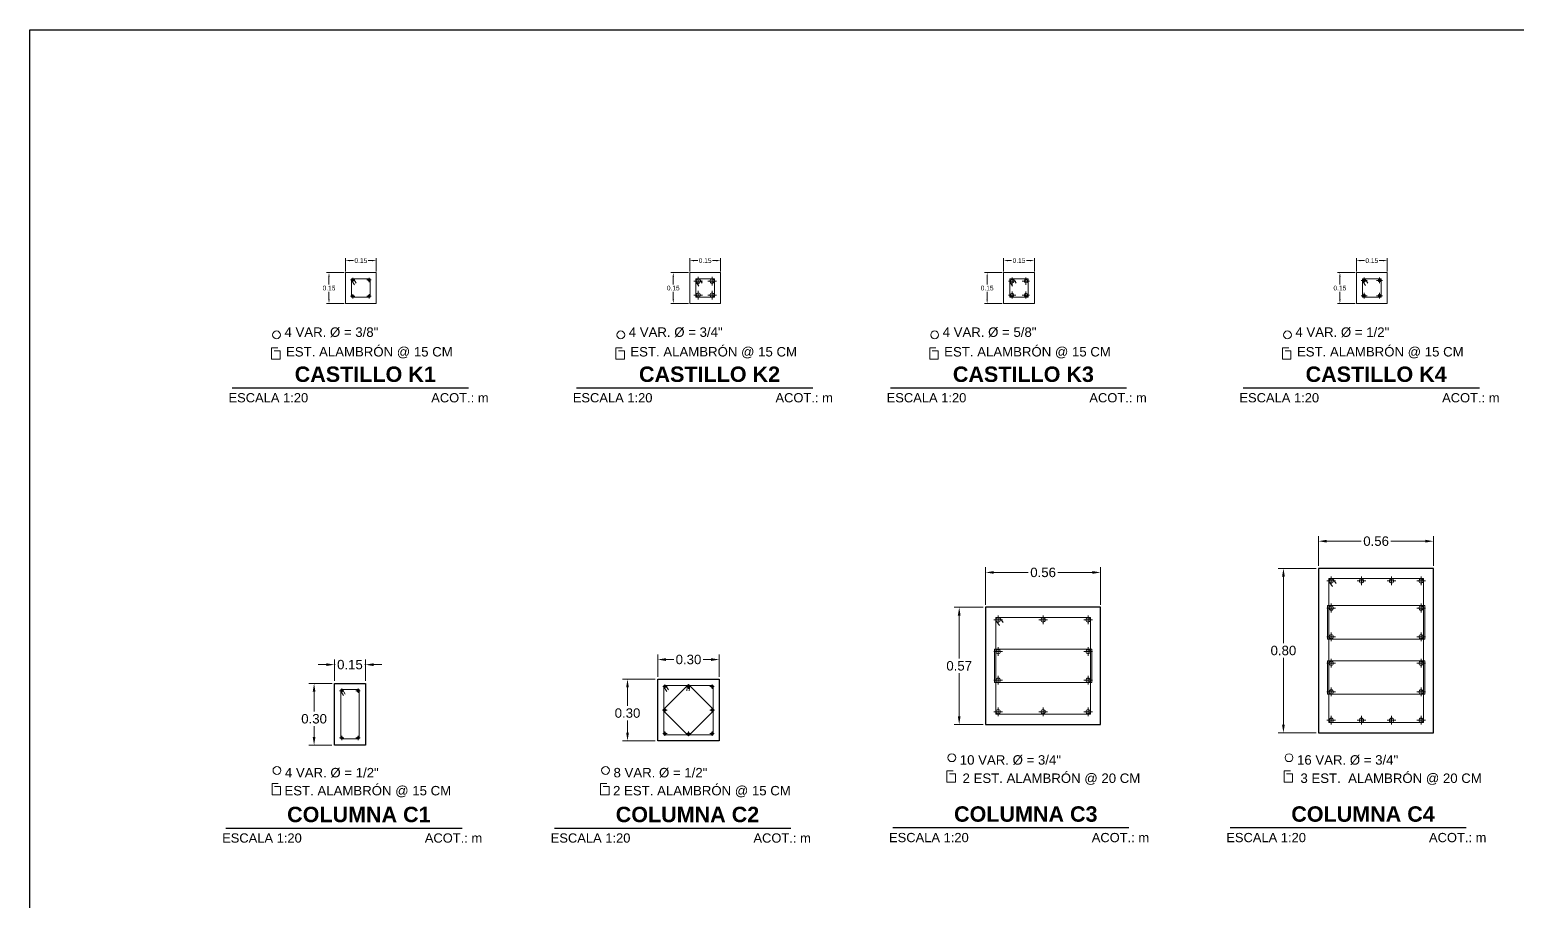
# Model space of a CAD drawing. Header units: metres. Extents: x 14 to 161, y 5 to 309.
# Drawn here: x 74.39 to 81.62, y 259.65 to 263.88 of the extents above; entities that cross this region are included whole.
import ezdxf
from ezdxf.enums import TextEntityAlignment as Align

# ---------------------------------------------------------------- set-up
doc = ezdxf.new("R2010")
doc.units = ezdxf.units.M
doc.header["$PDMODE"] = 35
doc.linetypes.add('CENTRO2', pattern=[0.9, 0.6, -0.1, 0.1, -0.1])
for name, color, linetype, lineweight in [('E-Armado', 2, 'Continuous', 18), ('E-Castillos', 3, 'Continuous', 5), ('E-LCent', 8, 'CENTRO2', 5), ('E-Textos', 3, 'Continuous', 15), ('E-Varilla', 3, 'Continuous', 18)]:
    doc.layers.add(name, color=color, linetype=linetype, lineweight=lineweight)
for name, color, linetype in [('E-Columna', 3, 'Continuous'), ('E-Cotas', 2, 'Continuous'), ('E-Pie', 1, 'Continuous'), ('E-Titulo', 2, 'Continuous')]:
    doc.layers.add(name, color=color, linetype=linetype)
doc.styles.add('General', font='arial.ttf', dxfattribs={"height": 2.3})
doc.styles.add('Texto_Minimo', font='arial.ttf', dxfattribs={"height": 1.8})
doc.styles.add('Titulos', font='', dxfattribs={"height": 6})
doc.styles.get('Titulos').set_extended_font_data('Arial', bold=True)
doc.dimstyles.new('Generales', dxfattribs={"dimscale": 0, "dimtxt": 2.3, "dimasz": 2, "dimexe": 1.25, "dimexo": 0.625, "dimtad": 0, "dimtih": 1, "dimtoh": 1, "dimzin": 1, "dimdsep": 46, "dimtxsty": 'General', "dimcen": 2, "dimclrd": 2, "dimclre": 2, "dimclrt": 3, "dimadec": 0, "dimazin": 0, "dimtfac": 1, "dimtmove": 0, "dimatfit": 3, "dimfxl": 1, "dimlwd": 13, "dimlwe": 13, "dimarcsym": 0})

# ---------------------------------------------------------------- blocks, each defined once
blk = doc.blocks.new('TITULO2')
blk.add_line((0.485, -0.2911), (-0.6647, -0.2911))
for tag, height, style, p in [('TÍTULO', 2.3, 'General', (-0.1143, -0.2233)), ('ESCALA', 0.045, 'Texto_Minimo', (-0.4891, -0.3378)), ('ACOTACIÓN', 0.045, 'Texto_Minimo', (0.263, -0.337))]:
    blk.add_attdef(tag, text='', height=height, dxfattribs=dict(style=style)).set_placement(p, align=Align.MIDDLE_CENTER)
blk = doc.blocks.new('*D316')
at = {"layer": 'Defpoints', "color": 0, "ltscale": 0.5, "transparency": 16777216}
for p in [(75.9246, 262.7019), (75.8444, 262.5519), (75.9246, 262.5519)]:
    blk.add_point(p, dxfattribs=at)
at = {"layer": 'E-Cotas', "color": 2, "linetype": 'Continuous', "lineweight": 13, "ltscale": 0.5, "transparency": 16777216}
for p, q in [((75.9183, 262.7019), (75.8319, 262.7019)), ((75.8444, 262.6819), (75.8444, 262.6449)), ((75.8444, 262.5719), (75.8444, 262.6089)), ((75.9183, 262.5519), (75.8319, 262.5519))]:
    blk.add_line(p, q, dxfattribs=at)
at = {"layer": 'E-Cotas', "color": 2, "ltscale": 0.5, "transparency": 16777216}
for points in [[(75.8411, 262.6819), (75.8477, 262.6819), (75.8444, 262.7019)], [(75.8411, 262.5719), (75.8477, 262.5719), (75.8444, 262.5519)]]:
    blk.add_solid(points, dxfattribs=at)
at = {"layer": 'E-Cotas', "color": 3, "ltscale": 0.5, "transparency": 16777216, "insert": (75.8444, 262.6269), "char_height": 0.023, "attachment_point": 5, "style": 'General'}
blk.add_mtext('0.15', dxfattribs=at)
blk = doc.blocks.new('*D317')
at = {"layer": 'Defpoints', "color": 0, "ltscale": 0.5, "transparency": 16777216}
for p in [(76.0746, 262.7605), (75.9246, 262.7019), (76.0746, 262.7019)]:
    blk.add_point(p, dxfattribs=at)
at = {"layer": 'E-Cotas', "color": 2, "linetype": 'Continuous', "lineweight": 13, "ltscale": 0.5, "transparency": 16777216}
for p, q in [((75.9246, 262.7081), (75.9246, 262.773)), ((75.9446, 262.7605), (75.9634, 262.7605)), ((76.0546, 262.7605), (76.0358, 262.7605)), ((76.0746, 262.7081), (76.0746, 262.773))]:
    blk.add_line(p, q, dxfattribs=at)
at = {"layer": 'E-Cotas', "color": 2, "ltscale": 0.5, "transparency": 16777216}
for points in [[(75.9446, 262.7639), (75.9446, 262.7572), (75.9246, 262.7605)], [(76.0546, 262.7639), (76.0546, 262.7572), (76.0746, 262.7605)]]:
    blk.add_solid(points, dxfattribs=at)
at = {"layer": 'E-Cotas', "color": 3, "ltscale": 0.5, "transparency": 16777216, "insert": (75.9996, 262.7605), "char_height": 0.023, "attachment_point": 5, "style": 'General'}
blk.add_mtext('0.15', dxfattribs=at)
blk = doc.blocks.new('*D318')
at = {"layer": 'Defpoints', "color": 0, "ltscale": 0.5, "transparency": 16777216}
for p in [(75.873, 260.7026), (75.7718, 260.4026), (75.8713, 260.4026)]:
    blk.add_point(p, dxfattribs=at)
at = {"layer": 'E-Cotas', "color": 2, "linetype": 'Continuous', "lineweight": 13, "ltscale": 0.5, "transparency": 16777216}
for p, q in [((75.8605, 260.7026), (75.7468, 260.7026)), ((75.7718, 260.6626), (75.7718, 260.5665)), ((75.7718, 260.4426), (75.7718, 260.4945)), ((75.8588, 260.4026), (75.7468, 260.4026))]:
    blk.add_line(p, q, dxfattribs=at)
at = {"layer": 'E-Cotas', "color": 2, "ltscale": 0.5, "transparency": 16777216}
for points in [[(75.7652, 260.6626), (75.7785, 260.6626), (75.7718, 260.7026)], [(75.7652, 260.4426), (75.7785, 260.4426), (75.7718, 260.4026)]]:
    blk.add_solid(points, dxfattribs=at)
at = {"layer": 'E-Cotas', "color": 3, "ltscale": 0.5, "transparency": 16777216, "insert": (75.7718, 260.5305), "char_height": 0.046, "attachment_point": 5, "style": 'General'}
blk.add_mtext('0.30', dxfattribs=at)
blk = doc.blocks.new('*D319')
at = {"layer": 'Defpoints', "color": 0, "ltscale": 0.5, "transparency": 16777216}
for p in [(76.0213, 260.7942), (75.8713, 260.7026), (76.0213, 260.7026)]:
    blk.add_point(p, dxfattribs=at)
at = {"layer": 'E-Cotas', "color": 2, "linetype": 'Continuous', "lineweight": 13, "ltscale": 0.5, "transparency": 16777216}
for p, q in [((75.8313, 260.7942), (75.7913, 260.7942)), ((75.8713, 260.7151), (75.8713, 260.8192)), ((75.8713, 260.7942), (75.8739, 260.7942)), ((76.0213, 260.7942), (76.0187, 260.7942)), ((76.0213, 260.7151), (76.0213, 260.8192)), ((76.0613, 260.7942), (76.1013, 260.7942))]:
    blk.add_line(p, q, dxfattribs=at)
at = {"layer": 'E-Cotas', "color": 2, "ltscale": 0.5, "transparency": 16777216}
for points in [[(75.8313, 260.8008), (75.8313, 260.7875), (75.8713, 260.7942)], [(76.0613, 260.8008), (76.0613, 260.7875), (76.0213, 260.7942)]]:
    blk.add_solid(points, dxfattribs=at)
at = {"layer": 'E-Cotas', "color": 3, "ltscale": 0.5, "transparency": 16777216, "insert": (75.9463, 260.7942), "char_height": 0.046, "attachment_point": 5, "style": 'General'}
blk.add_mtext('0.15', dxfattribs=at)
blk = doc.blocks.new('*U514')
at = {"layer": 'E-Armado', "color": 3}
blk.add_circle((0, 0), 0.0952, dxfattribs=at)
at = {"layer": 'E-LCent', "ltscale": 0.05}
for p, q in [((0, -0.1904), (0, 0.1904)), ((-0.1904, 0), (0.1904, 0))]:
    blk.add_line(p, q, dxfattribs=at)
blk = doc.blocks.new('*D515')
at = {"layer": 'Defpoints', "color": 0, "ltscale": 0.5, "transparency": 16777216}
for p in [(77.6004, 262.7019), (77.5202, 262.5519), (77.6004, 262.5519)]:
    blk.add_point(p, dxfattribs=at)
at = {"layer": 'E-Cotas', "color": 2, "linetype": 'Continuous', "lineweight": 13, "ltscale": 0.5, "transparency": 16777216}
for p, q in [((77.5941, 262.7019), (77.5077, 262.7019)), ((77.5202, 262.6819), (77.5202, 262.6449)), ((77.5202, 262.5719), (77.5202, 262.6089)), ((77.5941, 262.5519), (77.5077, 262.5519))]:
    blk.add_line(p, q, dxfattribs=at)
at = {"layer": 'E-Cotas', "color": 2, "ltscale": 0.5, "transparency": 16777216}
for points in [[(77.5169, 262.6819), (77.5235, 262.6819), (77.5202, 262.7019)], [(77.5169, 262.5719), (77.5235, 262.5719), (77.5202, 262.5519)]]:
    blk.add_solid(points, dxfattribs=at)
at = {"layer": 'E-Cotas', "color": 3, "ltscale": 0.5, "transparency": 16777216, "insert": (77.5202, 262.6269), "char_height": 0.023, "attachment_point": 5, "style": 'General'}
blk.add_mtext('0.15', dxfattribs=at)
blk = doc.blocks.new('*D518')
at = {"layer": 'Defpoints', "color": 0, "ltscale": 0.5, "transparency": 16777216}
for p in [(77.7504, 262.7605), (77.6004, 262.7019), (77.7504, 262.7019)]:
    blk.add_point(p, dxfattribs=at)
at = {"layer": 'E-Cotas', "color": 2, "linetype": 'Continuous', "lineweight": 13, "ltscale": 0.5, "transparency": 16777216}
for p, q in [((77.6004, 262.7081), (77.6004, 262.773)), ((77.6204, 262.7605), (77.6392, 262.7605)), ((77.7304, 262.7605), (77.7116, 262.7605)), ((77.7504, 262.7081), (77.7504, 262.773))]:
    blk.add_line(p, q, dxfattribs=at)
at = {"layer": 'E-Cotas', "color": 2, "ltscale": 0.5, "transparency": 16777216}
for points in [[(77.6204, 262.7639), (77.6204, 262.7572), (77.6004, 262.7605)], [(77.7304, 262.7639), (77.7304, 262.7572), (77.7504, 262.7605)]]:
    blk.add_solid(points, dxfattribs=at)
at = {"layer": 'E-Cotas', "color": 3, "ltscale": 0.5, "transparency": 16777216, "insert": (77.6754, 262.7605), "char_height": 0.023, "attachment_point": 5, "style": 'General'}
blk.add_mtext('0.15', dxfattribs=at)
blk = doc.blocks.new('*U521')
at = {"layer": 'E-Armado', "color": 3}
blk.add_circle((0, 0), 0.0476, dxfattribs=at)
at = {"layer": 'E-LCent', "ltscale": 0.05}
for p, q in [((-0.0952, 0), (0.0952, 0)), ((0, -0.0952), (0, 0.0952))]:
    blk.add_line(p, q, dxfattribs=at)
blk = doc.blocks.new('*U522')
at = {"layer": 'E-Armado', "color": 3}
blk.add_circle((0, 0), 0.0952, dxfattribs=at)
at = {"layer": 'E-LCent', "ltscale": 0.05}
for p, q in [((0, -0.1904), (0, 0.1904)), ((-0.1904, 0), (0.1904, 0))]:
    blk.add_line(p, q, dxfattribs=at)
blk = doc.blocks.new('*D523')
at = {"layer": 'Defpoints', "color": 0, "ltscale": 0.5, "transparency": 16777216}
for p in [(79.1282, 262.7019), (79.048, 262.5519), (79.1282, 262.5519)]:
    blk.add_point(p, dxfattribs=at)
at = {"layer": 'E-Cotas', "color": 2, "linetype": 'Continuous', "lineweight": 13, "ltscale": 0.5, "transparency": 16777216}
for p, q in [((79.1219, 262.7019), (79.0355, 262.7019)), ((79.048, 262.6819), (79.048, 262.6449)), ((79.048, 262.5719), (79.048, 262.6089)), ((79.1219, 262.5519), (79.0355, 262.5519))]:
    blk.add_line(p, q, dxfattribs=at)
at = {"layer": 'E-Cotas', "color": 2, "ltscale": 0.5, "transparency": 16777216}
for points in [[(79.0447, 262.6819), (79.0513, 262.6819), (79.048, 262.7019)], [(79.0447, 262.5719), (79.0513, 262.5719), (79.048, 262.5519)]]:
    blk.add_solid(points, dxfattribs=at)
at = {"layer": 'E-Cotas', "color": 3, "ltscale": 0.5, "transparency": 16777216, "insert": (79.048, 262.6269), "char_height": 0.023, "attachment_point": 5, "style": 'General'}
blk.add_mtext('0.15', dxfattribs=at)
blk = doc.blocks.new('*D526')
at = {"layer": 'Defpoints', "color": 0, "ltscale": 0.5, "transparency": 16777216}
for p in [(79.2782, 262.7605), (79.1282, 262.7019), (79.2782, 262.7019)]:
    blk.add_point(p, dxfattribs=at)
at = {"layer": 'E-Cotas', "color": 2, "linetype": 'Continuous', "lineweight": 13, "ltscale": 0.5, "transparency": 16777216}
for p, q in [((79.1282, 262.7081), (79.1282, 262.773)), ((79.1482, 262.7605), (79.167, 262.7605)), ((79.2582, 262.7605), (79.2394, 262.7605)), ((79.2782, 262.7081), (79.2782, 262.773))]:
    blk.add_line(p, q, dxfattribs=at)
at = {"layer": 'E-Cotas', "color": 2, "ltscale": 0.5, "transparency": 16777216}
for points in [[(79.1482, 262.7639), (79.1482, 262.7572), (79.1282, 262.7605)], [(79.2582, 262.7639), (79.2582, 262.7572), (79.2782, 262.7605)]]:
    blk.add_solid(points, dxfattribs=at)
at = {"layer": 'E-Cotas', "color": 3, "ltscale": 0.5, "transparency": 16777216, "insert": (79.2032, 262.7605), "char_height": 0.023, "attachment_point": 5, "style": 'General'}
blk.add_mtext('0.15', dxfattribs=at)
blk = doc.blocks.new('*U529')
at = {"layer": 'E-Armado', "color": 3}
blk.add_circle((0, 0), 0.0793, dxfattribs=at)
at = {"layer": 'E-LCent', "ltscale": 0.05}
for p, q in [((0, -0.159), (0, 0.159)), ((-0.159, 0), (0.159, 0))]:
    blk.add_line(p, q, dxfattribs=at)
blk = doc.blocks.new('*U530')
at = {"layer": 'E-Armado', "color": 3}
blk.add_circle((0, 0), 0.0793, dxfattribs=at)
at = {"layer": 'E-LCent', "ltscale": 0.05}
for p, q in [((0, -0.159), (0, 0.159)), ((-0.159, 0), (0.159, 0))]:
    blk.add_line(p, q, dxfattribs=at)
blk = doc.blocks.new('*U531')
at = {"layer": 'E-Armado', "color": 3}
blk.add_circle((0, 0), 0.0793, dxfattribs=at)
at = {"layer": 'E-LCent', "ltscale": 0.05}
for p, q in [((0, -0.159), (0, 0.159)), ((-0.159, 0), (0.159, 0))]:
    blk.add_line(p, q, dxfattribs=at)
blk = doc.blocks.new('*U532')
at = {"layer": 'E-Armado', "color": 3}
blk.add_circle((0, 0), 0.0793, dxfattribs=at)
at = {"layer": 'E-LCent', "ltscale": 0.05}
for p, q in [((0, -0.159), (0, 0.159)), ((-0.159, 0), (0.159, 0))]:
    blk.add_line(p, q, dxfattribs=at)
blk = doc.blocks.new('*D537')
at = {"layer": 'Defpoints', "color": 0, "ltscale": 0.5, "transparency": 16777216}
for p in [(80.8453, 262.7019), (80.7652, 262.5519), (80.8453, 262.5519)]:
    blk.add_point(p, dxfattribs=at)
at = {"layer": 'E-Cotas', "color": 2, "linetype": 'Continuous', "lineweight": 13, "ltscale": 0.5, "transparency": 16777216}
for p, q in [((80.8391, 262.7019), (80.7527, 262.7019)), ((80.7652, 262.6819), (80.7652, 262.6449)), ((80.7652, 262.5719), (80.7652, 262.6089)), ((80.8391, 262.5519), (80.7527, 262.5519))]:
    blk.add_line(p, q, dxfattribs=at)
at = {"layer": 'E-Cotas', "color": 2, "ltscale": 0.5, "transparency": 16777216}
for points in [[(80.7618, 262.6819), (80.7685, 262.6819), (80.7652, 262.7019)], [(80.7618, 262.5719), (80.7685, 262.5719), (80.7652, 262.5519)]]:
    blk.add_solid(points, dxfattribs=at)
at = {"layer": 'E-Cotas', "color": 3, "ltscale": 0.5, "transparency": 16777216, "insert": (80.7652, 262.6269), "char_height": 0.023, "attachment_point": 5, "style": 'General'}
blk.add_mtext('0.15', dxfattribs=at)
blk = doc.blocks.new('*D540')
at = {"layer": 'Defpoints', "color": 0, "ltscale": 0.5, "transparency": 16777216}
for p in [(80.9953, 262.7605), (80.8453, 262.7019), (80.9953, 262.7019)]:
    blk.add_point(p, dxfattribs=at)
at = {"layer": 'E-Cotas', "color": 2, "linetype": 'Continuous', "lineweight": 13, "ltscale": 0.5, "transparency": 16777216}
for p, q in [((80.8453, 262.7081), (80.8453, 262.773)), ((80.8653, 262.7605), (80.8841, 262.7605)), ((80.9753, 262.7605), (80.9565, 262.7605)), ((80.9953, 262.7081), (80.9953, 262.773))]:
    blk.add_line(p, q, dxfattribs=at)
at = {"layer": 'E-Cotas', "color": 2, "ltscale": 0.5, "transparency": 16777216}
for points in [[(80.8653, 262.7639), (80.8653, 262.7572), (80.8453, 262.7605)], [(80.9753, 262.7639), (80.9753, 262.7572), (80.9953, 262.7605)]]:
    blk.add_solid(points, dxfattribs=at)
at = {"layer": 'E-Cotas', "color": 3, "ltscale": 0.5, "transparency": 16777216, "insert": (80.9203, 262.7605), "char_height": 0.023, "attachment_point": 5, "style": 'General'}
blk.add_mtext('0.15', dxfattribs=at)
blk = doc.blocks.new('*U543')
at = {"layer": 'E-Armado', "color": 3}
blk.add_circle((0, 0), 0.0635, dxfattribs=at)
at = {"layer": 'E-LCent', "ltscale": 0.05}
for p, q in [((-0.127, 0), (0.127, 0)), ((0, -0.127), (0, 0.127))]:
    blk.add_line(p, q, dxfattribs=at)
blk = doc.blocks.new('*U544')
at = {"layer": 'E-Armado', "color": 3}
blk.add_circle((0, 0), 0.0635, dxfattribs=at)
at = {"layer": 'E-LCent', "ltscale": 0.05}
for p, q in [((-0.127, 0), (0.127, 0)), ((0, -0.127), (0, 0.127))]:
    blk.add_line(p, q, dxfattribs=at)
blk = doc.blocks.new('*D546')
at = {"layer": 'Defpoints', "color": 0, "ltscale": 0.5, "transparency": 16777216}
for p in [(77.7443, 260.8191), (77.4443, 260.7231), (77.7443, 260.7231)]:
    blk.add_point(p, dxfattribs=at)
at = {"layer": 'E-Cotas', "color": 2, "linetype": 'Continuous', "lineweight": 13, "ltscale": 0.5, "transparency": 16777216}
for p, q in [((77.4443, 260.7356), (77.4443, 260.8441)), ((77.4843, 260.8191), (77.5222, 260.8191)), ((77.7043, 260.8191), (77.6665, 260.8191)), ((77.7443, 260.7356), (77.7443, 260.8441))]:
    blk.add_line(p, q, dxfattribs=at)
at = {"layer": 'E-Cotas', "color": 2, "ltscale": 0.5, "transparency": 16777216}
for points in [[(77.4843, 260.8257), (77.4843, 260.8124), (77.4443, 260.8191)], [(77.7043, 260.8257), (77.7043, 260.8124), (77.7443, 260.8191)]]:
    blk.add_solid(points, dxfattribs=at)
at = {"layer": 'E-Cotas', "color": 3, "ltscale": 0.5, "transparency": 16777216, "insert": (77.5943, 260.8191), "char_height": 0.046, "attachment_point": 5, "style": 'General'}
blk.add_mtext('0.30', dxfattribs=at)
blk = doc.blocks.new('*D547')
at = {"layer": 'Defpoints', "color": 0, "ltscale": 0.5, "transparency": 16777216}
for p in [(77.2975, 260.7231), (77.4443, 260.7231), (77.4443, 260.4231)]:
    blk.add_point(p, dxfattribs=at)
at = {"layer": 'E-Cotas', "color": 2, "linetype": 'Continuous', "lineweight": 13, "ltscale": 0.5, "transparency": 16777216}
for p, q in [((77.4318, 260.7231), (77.2725, 260.7231)), ((77.2975, 260.6831), (77.2975, 260.5944)), ((77.2975, 260.4631), (77.2975, 260.5224)), ((77.4318, 260.4231), (77.2725, 260.4231))]:
    blk.add_line(p, q, dxfattribs=at)
at = {"layer": 'E-Cotas', "color": 2, "ltscale": 0.5, "transparency": 16777216}
for points in [[(77.2908, 260.6831), (77.3041, 260.6831), (77.2975, 260.7231)], [(77.2908, 260.4631), (77.3041, 260.4631), (77.2975, 260.4231)]]:
    blk.add_solid(points, dxfattribs=at)
at = {"layer": 'E-Cotas', "color": 3, "ltscale": 0.5, "transparency": 16777216, "insert": (77.2975, 260.5584), "char_height": 0.046, "attachment_point": 5, "style": 'General'}
blk.add_mtext('0.30', dxfattribs=at)
blk = doc.blocks.new('*D548')
at = {"layer": 'Defpoints', "color": 0, "ltscale": 0.5, "transparency": 16777216}
for p in [(79.0405, 261.2429), (79.0405, 261.0732), (79.6005, 261.0732)]:
    blk.add_point(p, dxfattribs=at)
at = {"layer": 'E-Cotas', "color": 2, "linetype": 'Continuous', "lineweight": 13, "ltscale": 0.5, "transparency": 16777216}
for p, q in [((79.0405, 261.0857), (79.0405, 261.2679)), ((79.0805, 261.2429), (79.2482, 261.2429)), ((79.5605, 261.2429), (79.3927, 261.2429)), ((79.6005, 261.0857), (79.6005, 261.2679))]:
    blk.add_line(p, q, dxfattribs=at)
at = {"layer": 'E-Cotas', "color": 2, "ltscale": 0.5, "transparency": 16777216}
for points in [[(79.0805, 261.2496), (79.0805, 261.2363), (79.0405, 261.2429)], [(79.5605, 261.2496), (79.5605, 261.2363), (79.6005, 261.2429)]]:
    blk.add_solid(points, dxfattribs=at)
at = {"layer": 'E-Cotas', "color": 3, "ltscale": 0.5, "transparency": 16777216, "insert": (79.3205, 261.2429), "char_height": 0.046, "attachment_point": 5, "style": 'General'}
blk.add_mtext('0.56', dxfattribs=at)
blk = doc.blocks.new('*D549')
at = {"layer": 'Defpoints', "color": 0, "ltscale": 0.5, "transparency": 16777216}
for p in [(79.0405, 261.0732), (78.912, 260.5032), (79.0405, 260.5032)]:
    blk.add_point(p, dxfattribs=at)
at = {"layer": 'E-Cotas', "color": 2, "linetype": 'Continuous', "lineweight": 13, "ltscale": 0.5, "transparency": 16777216}
for p, q in [((79.028, 261.0732), (78.887, 261.0732)), ((78.912, 261.0332), (78.912, 260.8242)), ((78.912, 260.5432), (78.912, 260.7522)), ((79.028, 260.5032), (78.887, 260.5032))]:
    blk.add_line(p, q, dxfattribs=at)
at = {"layer": 'E-Cotas', "color": 2, "ltscale": 0.5, "transparency": 16777216}
for points in [[(78.9053, 261.0332), (78.9186, 261.0332), (78.912, 261.0732)], [(78.9053, 260.5432), (78.9186, 260.5432), (78.912, 260.5032)]]:
    blk.add_solid(points, dxfattribs=at)
at = {"layer": 'E-Cotas', "color": 3, "ltscale": 0.5, "transparency": 16777216, "insert": (78.912, 260.7882), "char_height": 0.046, "attachment_point": 5, "style": 'General'}
blk.add_mtext('0.57', dxfattribs=at)
blk = doc.blocks.new('*D550')
at = {"layer": 'Defpoints', "color": 0, "ltscale": 0.5, "transparency": 16777216}
for p in [(81.2214, 261.395), (80.6614, 261.2628), (81.2214, 261.2628)]:
    blk.add_point(p, dxfattribs=at)
at = {"layer": 'E-Cotas', "color": 2, "linetype": 'Continuous', "lineweight": 13, "ltscale": 0.5, "transparency": 16777216}
for p, q in [((80.6614, 261.2753), (80.6614, 261.42)), ((80.7014, 261.395), (80.8692, 261.395)), ((81.1814, 261.395), (81.0137, 261.395)), ((81.2214, 261.2753), (81.2214, 261.42))]:
    blk.add_line(p, q, dxfattribs=at)
at = {"layer": 'E-Cotas', "color": 2, "ltscale": 0.5, "transparency": 16777216}
for points in [[(80.7014, 261.4017), (80.7014, 261.3884), (80.6614, 261.395)], [(81.1814, 261.4017), (81.1814, 261.3884), (81.2214, 261.395)]]:
    blk.add_solid(points, dxfattribs=at)
at = {"layer": 'E-Cotas', "color": 3, "ltscale": 0.5, "transparency": 16777216, "insert": (80.9414, 261.395), "char_height": 0.046, "attachment_point": 5, "style": 'General'}
blk.add_mtext('0.56', dxfattribs=at)
blk = doc.blocks.new('*D551')
at = {"layer": 'Defpoints', "color": 0, "ltscale": 0.5, "transparency": 16777216}
for p in [(80.6614, 261.2628), (80.4902, 260.4628), (80.6614, 260.4628)]:
    blk.add_point(p, dxfattribs=at)
at = {"layer": 'E-Cotas', "color": 2, "linetype": 'Continuous', "lineweight": 13, "ltscale": 0.5, "transparency": 16777216}
for p, q in [((80.6489, 261.2628), (80.4652, 261.2628)), ((80.4902, 261.2228), (80.4902, 260.8988)), ((80.4902, 260.5028), (80.4902, 260.8268)), ((80.6489, 260.4628), (80.4652, 260.4628))]:
    blk.add_line(p, q, dxfattribs=at)
at = {"layer": 'E-Cotas', "color": 2, "ltscale": 0.5, "transparency": 16777216}
for points in [[(80.4835, 261.2228), (80.4969, 261.2228), (80.4902, 261.2628)], [(80.4835, 260.5028), (80.4969, 260.5028), (80.4902, 260.4628)]]:
    blk.add_solid(points, dxfattribs=at)
at = {"layer": 'E-Cotas', "color": 3, "ltscale": 0.5, "transparency": 16777216, "insert": (80.4902, 260.8628), "char_height": 0.046, "attachment_point": 5, "style": 'General'}
blk.add_mtext('0.80', dxfattribs=at)

msp = doc.modelspace()

# ---------------------------------------------------------------- linework, layer by layer
at = {"layer": 'E-Armado', "ltscale": 0.5}
for p, q in [((75.95457, 262.66489), (75.9685, 262.64312)), ((75.9629, 262.6719), (75.97682, 262.65013)), ((77.64751, 262.6719), (77.66144, 262.65013)), ((79.17531, 262.6719), (79.18923, 262.65013)), ((80.88691, 262.6719), (80.90084, 262.65013)), ((77.63038, 262.658), (77.64431, 262.63623)), ((79.15818, 262.658), (79.1721, 262.63623)), ((80.87533, 262.66183), (80.88925, 262.64006)), ((80.71145, 261.1981), (80.72855, 261.17457)), ((80.72924, 261.2128), (80.74634, 261.18927)), ((79.09047, 261.00849), (79.10758, 260.98496)), ((79.10826, 261.02319), (79.12537, 260.99966)), ((75.90129, 260.66562), (75.91521, 260.64384)), ((75.90961, 260.67263), (75.92354, 260.65085)), ((77.47434, 260.68607), (77.48827, 260.66429)), ((77.48267, 260.69308), (77.49659, 260.6713)), ((77.58969, 260.69361), (77.58617, 260.66755)), ((77.60039, 260.69223), (77.59706, 260.66752))]:
    msp.add_line(p, q, dxfattribs=at)
for points in [[(75.95457, 262.5819), (75.95457, 262.6719), (76.04457, 262.6719), (76.04457, 262.5819)], [(77.63038, 262.5819), (77.63038, 262.6719), (77.72038, 262.6719), (77.72038, 262.5819)], [(79.15818, 262.5819), (79.15818, 262.6719), (79.24818, 262.6719), (79.24818, 262.5819)], [(80.87533, 262.5819), (80.87533, 262.6719), (80.96533, 262.6719), (80.96533, 262.5819)], [(80.71145, 260.5128), (81.17145, 260.5128), (81.17145, 261.2128), (80.71145, 261.2128)], [(81.17836, 260.91893), (80.70453, 260.91893), (80.70453, 261.08141), (81.17836, 261.08141)], [(79.09047, 260.55319), (79.55047, 260.55319), (79.55047, 261.02319), (79.09047, 261.02319)], [(79.55739, 260.70695), (79.08356, 260.70695), (79.08356, 260.86942), (79.55739, 260.86942)], [(81.17836, 260.65028), (80.70453, 260.65028), (80.70453, 260.81276), (81.17836, 260.81276)], [(75.90129, 260.67263), (75.99129, 260.67263), (75.99129, 260.43263), (75.90129, 260.43263)], [(77.47434, 260.45308), (77.47434, 260.69308), (77.71434, 260.69308), (77.71434, 260.45308)]]:
    msp.add_lwpolyline(points, close=True, dxfattribs=at)
at = {"layer": 'E-Armado'}
for points in [[(75.59527, 262.33536), (75.56502, 262.33536), (75.56502, 262.28053), (75.60618, 262.28053), (75.60618, 262.32095), (75.57733, 262.32095)], [(77.27108, 262.33536), (77.24083, 262.33536), (77.24083, 262.28053), (77.28199, 262.28053), (77.28199, 262.32095), (77.25314, 262.32095)], [(78.79888, 262.33536), (78.76862, 262.33536), (78.76862, 262.28053), (78.80978, 262.28053), (78.80978, 262.32095), (78.78094, 262.32095)], [(80.51603, 262.33536), (80.48577, 262.33536), (80.48577, 262.28053), (80.52693, 262.28053), (80.52693, 262.32095), (80.49808, 262.32095)], [(78.88235, 260.27747), (78.85209, 260.27747), (78.85209, 260.22264), (78.89325, 260.22264), (78.89325, 260.26306), (78.8644, 260.26306)], [(80.52389, 260.27747), (80.49364, 260.27747), (80.49364, 260.22264), (80.5348, 260.22264), (80.5348, 260.26306), (80.50595, 260.26306)], [(75.59724, 260.21563), (75.56699, 260.21563), (75.56699, 260.16079), (75.60815, 260.16079), (75.60815, 260.20122), (75.5793, 260.20122)], [(77.19686, 260.21563), (77.16661, 260.21563), (77.16661, 260.16079), (77.20777, 260.16079), (77.20777, 260.20122), (77.17892, 260.20122)]]:
    msp.add_lwpolyline(points, dxfattribs=at)
at = {"layer": 'E-Armado', "ltscale": 0.5}
msp.add_lwpolyline([(77.59434, 260.69827), (77.71962, 260.57308), (77.59434, 260.44779), (77.46906, 260.57308), (77.59434, 260.69827)], dxfattribs=at)
at = {"layer": 'E-Armado', "color": 3}
for centre in [(75.58898, 262.39902), (77.26479, 262.39902), (78.79259, 262.39902), (80.50974, 262.39902), (78.87606, 260.34113), (80.5176, 260.34113), (75.59095, 260.27928), (77.19057, 260.27928)]:
    msp.add_circle(centre, 0.01905, dxfattribs=at)
at = {"layer": 'E-Castillos', "ltscale": 0.5}
for points in [[(75.92457, 262.5519), (75.92457, 262.7019), (76.07457, 262.7019), (76.07457, 262.5519), (75.92457, 262.5519)], [(77.60038, 262.5519), (77.60038, 262.7019), (77.75038, 262.7019), (77.75038, 262.5519), (77.60038, 262.5519)], [(79.12818, 262.5519), (79.12818, 262.7019), (79.27818, 262.7019), (79.27818, 262.5519), (79.12818, 262.5519)], [(80.84533, 262.5519), (80.84533, 262.7019), (80.99533, 262.7019), (80.99533, 262.5519), (80.84533, 262.5519)]]:
    msp.add_lwpolyline(points, dxfattribs=at)
at = {"layer": 'E-Columna', "color": 3, "ltscale": 0.5}
for points in [[(80.66145, 260.4628), (81.22145, 260.4628), (81.22145, 261.2628), (80.66145, 261.2628)], [(79.04047, 260.50319), (79.60047, 260.50319), (79.60047, 261.07319), (79.04047, 261.07319)]]:
    msp.add_lwpolyline(points, close=True, dxfattribs=at)
at = {"layer": 'E-Columna', "ltscale": 0.5}
for points in [[(77.44434, 260.42308), (77.44434, 260.72308), (77.74434, 260.72308), (77.74434, 260.42308), (77.44434, 260.42308)], [(75.87129, 260.70263), (76.02129, 260.70263), (76.02129, 260.40263), (75.87129, 260.40263), (75.87129, 260.70263)]]:
    msp.add_lwpolyline(points, dxfattribs=at)
at = {"layer": 'E-Pie', "color": 5}
msp.add_lwpolyline([(74.38767, 263.88407), (89.38767, 263.88407), (89.38767, 248.37683), (74.38767, 248.37683), (74.38767, 263.88407)], dxfattribs=at)

# ---------------------------------------------------------------- block references
at = {"layer": 'E-Titulo'}
ref = msp.add_blockref('TITULO2', (76.03827, 262.43087), dxfattribs=at)
ref.add_attrib('TÍTULO', 'CASTILLO K1', dxfattribs={"layer": '0', "height": 0.075, "style": 'Titulos'}).set_placement((76.02086, 262.20759), align=Align.MIDDLE_CENTER)
ref.add_attrib('ESCALA', 'ESCALA 1:20', dxfattribs={"layer": '0', "height": 0.045, "style": 'Texto_Minimo'}).set_placement((75.54917, 262.09306), align=Align.MIDDLE_CENTER)
ref.add_attrib('ACOTACIÓN', 'ACOT.: m', dxfattribs={"layer": '0', "height": 0.045, "style": 'Texto_Minimo'}).set_placement((76.48164, 262.09306), align=Align.MIDDLE_CENTER)
ref = msp.add_blockref('TITULO2', (77.71408, 262.43087), dxfattribs=at)
ref.add_attrib('TÍTULO', 'CASTILLO K2', dxfattribs={"layer": '0', "height": 0.075, "style": 'Titulos'}).set_placement((77.69667, 262.20759), align=Align.MIDDLE_CENTER)
ref.add_attrib('ESCALA', 'ESCALA 1:20', dxfattribs={"layer": '0', "height": 0.045, "style": 'Texto_Minimo'}).set_placement((77.22498, 262.09306), align=Align.MIDDLE_CENTER)
ref.add_attrib('ACOTACIÓN', 'ACOT.: m', dxfattribs={"layer": '0', "height": 0.045, "style": 'Texto_Minimo'}).set_placement((78.15745, 262.09306), align=Align.MIDDLE_CENTER)
ref = msp.add_blockref('TITULO2', (79.24188, 262.43087), dxfattribs=at)
ref.add_attrib('TÍTULO', 'CASTILLO K3', dxfattribs={"layer": '0', "height": 0.075, "style": 'Titulos'}).set_placement((79.22447, 262.20759), align=Align.MIDDLE_CENTER)
ref.add_attrib('ESCALA', 'ESCALA 1:20', dxfattribs={"layer": '0', "height": 0.045, "style": 'Texto_Minimo'}).set_placement((78.75278, 262.09306), align=Align.MIDDLE_CENTER)
ref.add_attrib('ACOTACIÓN', 'ACOT.: m', dxfattribs={"layer": '0', "height": 0.045, "style": 'Texto_Minimo'}).set_placement((79.68524, 262.09306), align=Align.MIDDLE_CENTER)
ref = msp.add_blockref('TITULO2', (80.95903, 262.43087), dxfattribs=at)
ref.add_attrib('TÍTULO', 'CASTILLO K4', dxfattribs={"layer": '0', "height": 0.075, "style": 'Titulos'}).set_placement((80.94162, 262.20759), align=Align.MIDDLE_CENTER)
ref.add_attrib('ESCALA', 'ESCALA 1:20', dxfattribs={"layer": '0', "height": 0.045, "style": 'Texto_Minimo'}).set_placement((80.46993, 262.09306), align=Align.MIDDLE_CENTER)
ref.add_attrib('ACOTACIÓN', 'ACOT.: m', dxfattribs={"layer": '0', "height": 0.045, "style": 'Texto_Minimo'}).set_placement((81.40239, 262.09306), align=Align.MIDDLE_CENTER)
ref = msp.add_blockref('TITULO2', (76.00712, 260.28831), dxfattribs=at)
ref.add_attrib('TÍTULO', 'COLUMNA C1', dxfattribs={"layer": '0', "height": 0.075, "style": 'Titulos'}).set_placement((75.98971, 260.06503), align=Align.MIDDLE_CENTER)
ref.add_attrib('ESCALA', 'ESCALA 1:20', dxfattribs={"layer": '0', "height": 0.045, "style": 'Texto_Minimo'}).set_placement((75.51802, 259.9505), align=Align.MIDDLE_CENTER)
ref.add_attrib('ACOTACIÓN', 'ACOT.: m', dxfattribs={"layer": '0', "height": 0.045, "style": 'Texto_Minimo'}).set_placement((76.45048, 259.9505), align=Align.MIDDLE_CENTER)
ref = msp.add_blockref('TITULO2', (77.60674, 260.28831), dxfattribs=at)
ref.add_attrib('TÍTULO', 'COLUMNA C2', dxfattribs={"layer": '0', "height": 0.075, "style": 'Titulos'}).set_placement((77.58932, 260.06503), align=Align.MIDDLE_CENTER)
ref.add_attrib('ESCALA', 'ESCALA 1:20', dxfattribs={"layer": '0', "height": 0.045, "style": 'Texto_Minimo'}).set_placement((77.11763, 259.9505), align=Align.MIDDLE_CENTER)
ref.add_attrib('ACOTACIÓN', 'ACOT.: m', dxfattribs={"layer": '0', "height": 0.045, "style": 'Texto_Minimo'}).set_placement((78.0501, 259.9505), align=Align.MIDDLE_CENTER)
ref = msp.add_blockref('TITULO2', (79.25351, 260.29053), dxfattribs=at)
ref.add_attrib('TÍTULO', 'COLUMNA C3', dxfattribs={"layer": '0', "height": 0.075, "style": 'Titulos'}).set_placement((79.2361, 260.06726), align=Align.MIDDLE_CENTER)
ref.add_attrib('ESCALA', 'ESCALA 1:20', dxfattribs={"layer": '0', "height": 0.045, "style": 'Texto_Minimo'}).set_placement((78.76441, 259.95273), align=Align.MIDDLE_CENTER)
ref.add_attrib('ACOTACIÓN', 'ACOT.: m', dxfattribs={"layer": '0', "height": 0.045, "style": 'Texto_Minimo'}).set_placement((79.69688, 259.95273), align=Align.MIDDLE_CENTER)
ref = msp.add_blockref('TITULO2', (80.89506, 260.29053), dxfattribs=at)
ref.add_attrib('TÍTULO', 'COLUMNA C4', dxfattribs={"layer": '0', "height": 0.075, "style": 'Titulos'}).set_placement((80.87765, 260.06726), align=Align.MIDDLE_CENTER)
ref.add_attrib('ESCALA', 'ESCALA 1:20', dxfattribs={"layer": '0', "height": 0.045, "style": 'Texto_Minimo'}).set_placement((80.40596, 259.95273), align=Align.MIDDLE_CENTER)
ref.add_attrib('ACOTACIÓN', 'ACOT.: m', dxfattribs={"layer": '0', "height": 0.045, "style": 'Texto_Minimo'}).set_placement((81.33843, 259.95273), align=Align.MIDDLE_CENTER)
at = {"layer": 'E-Varilla', "yscale": 0.111, "zscale": 0.111}
for name, p, xscale, rotation in [('*U521', (75.96001, 262.66652), -0.111, 180), ('*U521', (76.03929, 262.66661), -0.111, 180), ('*U522', (77.64164, 262.66075), -0.111, 180), ('*U522', (77.70912, 262.66075), 0.111, 180), ('*U529', (79.16944, 262.66075), -0.111, 180), ('*U530', (79.23692, 262.66075), 0.111, 180), ('*U543', (80.88293, 262.66437), -0.111, 180), ('*U544', (80.95767, 262.66407), 0.111, 180), ('*U521', (75.95986, 262.58719), -0.111, 180), ('*U521', (76.03929, 262.58719), -0.111, 180), ('*U514', (80.72276, 261.20177), -0.111, 180), ('*U514', (80.86966, 261.20177), -0.111, 180), ('*U514', (81.01656, 261.20177), -0.111, 180), ('*U514', (81.16013, 261.20177), 0.111, 180), ('*U514', (80.72276, 261.06985), -0.111, 180), ('*U514', (81.16013, 261.06985), 0.111, 180), ('*U514', (79.10164, 261.01216), -0.111, 180), ('*U514', (79.32047, 261.01216), 0.111, 180), ('*U514', (79.539, 261.01216), 0.111, 180), ('*U514', (80.72276, 260.93003), -0.111, 180), ('*U514', (81.16013, 260.93003), 0.111, 180), ('*U514', (79.10179, 260.85781), -0.111, 180), ('*U514', (79.53915, 260.85781), 0.111, 180), ('*U514', (80.72276, 260.80114), -0.111, 180), ('*U514', (81.16013, 260.80114), 0.111, 180), ('*U514', (79.10179, 260.71835), -0.111, 180), ('*U514', (79.53915, 260.71835), 0.111, 180), ('*U521', (75.90657, 260.66734), -0.111, 90), ('*U521', (75.98591, 260.66719), -0.111, 90), ('*U521', (77.47978, 260.6877), -0.111, 180), ('*U521', (77.59434, 260.6877), -0.111, 180), ('*U521', (77.70905, 260.68779), -0.111, 180), ('*U514', (80.72276, 260.66168), -0.111, 180), ('*U514', (81.16013, 260.66168), 0.111, 180), ('*U521', (77.47963, 260.57308), -0.111, 180), ('*U521', (77.70905, 260.57308), -0.111, 180), ('*U521', (75.90657, 260.43791), -0.111, 90), ('*U521', (75.986, 260.43791), -0.111, 90), ('*U521', (77.47963, 260.45836), -0.111, 180), ('*U521', (77.59434, 260.45836), -0.111, 180), ('*U521', (77.70905, 260.45836), -0.111, 180)]:
    msp.add_blockref(name, p, dxfattribs=dict(at, xscale=xscale, rotation=rotation))
for name, p, xscale in [('*U522', (77.64164, 262.59304), 0.111), ('*U522', (77.70912, 262.59304), -0.111), ('*U531', (79.16944, 262.59304), 0.111), ('*U532', (79.23692, 262.59304), -0.111), ('*U543', (80.88293, 262.58943), 0.111), ('*U544', (80.95767, 262.58973), -0.111), ('*U514', (79.10164, 260.56508), 0.111), ('*U514', (79.32047, 260.56508), -0.111), ('*U514', (79.539, 260.56508), -0.111), ('*U514', (80.72276, 260.52383), 0.111), ('*U514', (80.86966, 260.52383), 0.111), ('*U514', (81.01656, 260.52383), 0.111), ('*U514', (81.16013, 260.52383), -0.111)]:
    msp.add_blockref(name, p, dxfattribs=dict(at, xscale=xscale))

# ---------------------------------------------------------------- texts
at = {"layer": 'E-Textos', "style": 'General'}
for s, p in [('4 VAR. %%C = 3/8"', (75.62784, 262.38941)), ('4 VAR. %%C = 3/4"', (77.30365, 262.38941)), ('4 VAR. %%C = 5/8"', (78.83144, 262.38941)), ('4 VAR. %%C = 1/2"', (80.54859, 262.38941)), (' EST. ALAMBRÓN @ 15 CM', (75.61742, 262.29387)), (' EST. ALAMBRÓN @ 15 CM', (77.29323, 262.29387)), (' EST. ALAMBRÓN @ 15 CM', (78.82102, 262.29387)), (' EST. ALAMBRÓN @ 15 CM', (80.53817, 262.29387)), ('10 VAR. %%C = 3/4"', (78.91491, 260.30749)), ('16 VAR. %%C = 3/4"', (80.55646, 260.30749)), ('4 VAR. %%C = 1/2"', (75.62981, 260.24564)), ('8 VAR. %%C = 1/2"', (77.22943, 260.24564)), (' EST. ALAMBRÓN @ 15 CM', (75.60971, 260.15789)), (' 2 EST. ALAMBRÓN @ 15 CM', (77.20932, 260.15789)), ('2 EST. ALAMBRÓN @ 20 CM', (78.92835, 260.21852)), ('3 EST.  ALAMBRÓN @ 20 CM', (80.57303, 260.21852))]:
    msp.add_text(s, height=0.046, dxfattribs=at).set_placement(p)

# ---------------------------------------------------------------- dimensions: what is measured, and where the dimension line sits
at = {"layer": 'E-Cotas', "ltscale": 0.5}
for base, p1, p2, picture, middle in [((76.07457, 262.76053), (75.92457, 262.7019), (76.07457, 262.7019), '*D317', (75.99957, 262.76053)), ((77.75038, 262.76053), (77.60038, 262.7019), (77.75038, 262.7019), '*D518', (77.67538, 262.76053)), ((79.27818, 262.76053), (79.12818, 262.7019), (79.27818, 262.7019), '*D526', (79.20318, 262.76053)), ((80.99533, 262.76053), (80.84533, 262.7019), (80.99533, 262.7019), '*D540', (80.92033, 262.76053)), ((81.22145, 261.39503), (80.66145, 261.2628), (81.22145, 261.2628), '*D550', (80.94145, 261.39503)), ((79.04047, 261.24292), (79.60047, 261.07319), (79.04047, 261.07319), '*D548', (79.32047, 261.24292)), ((77.74434, 260.81905), (77.44434, 260.72308), (77.74434, 260.72308), '*D546', (77.59434, 260.81905))]:
    dim = msp.add_linear_dim(base=base, p1=p1, p2=p2, dimstyle='Generales', dxfattribs=at)
    dim.commit()
    dim.dimension.update_dxf_attribs({"geometry": picture, "text_midpoint": middle})
for base, p1, p2, picture, middle in [((75.8444, 262.5519), (75.92457, 262.7019), (75.92457, 262.5519), '*D316', (75.8444, 262.6269)), ((77.52021, 262.5519), (77.60038, 262.7019), (77.60038, 262.5519), '*D515', (77.52021, 262.6269)), ((79.048, 262.5519), (79.12818, 262.7019), (79.12818, 262.5519), '*D523', (79.048, 262.6269)), ((80.76515, 262.5519), (80.84533, 262.7019), (80.84533, 262.5519), '*D537', (80.76515, 262.6269)), ((80.49019, 260.4628), (80.66145, 261.2628), (80.66145, 260.4628), '*D551', (80.49019, 260.8628)), ((78.91195, 260.50319), (79.04047, 261.07319), (79.04047, 260.50319), '*D549', (78.91195, 260.78819))]:
    dim = msp.add_linear_dim(base=base, p1=p1, p2=p2, angle=90, dimstyle='Generales', dxfattribs=at)
    dim.commit()
    dim.dimension.update_dxf_attribs({"geometry": picture, "text_midpoint": middle})
dim = msp.add_linear_dim(base=(76.02129, 260.79417), p1=(75.87129, 260.70263), p2=(76.02129, 260.70263), dimstyle='Generales', dxfattribs=at)
dim.commit()
dim.dimension.update_dxf_attribs({"geometry": '*D319', "text_midpoint": (75.94629, 260.79417), "dimtype": 160})
for base, p1, p2, angle, picture, middle in [((77.29747, 260.72308), (77.44434, 260.42308), (77.44434, 260.72308), 90, '*D547', (77.29747, 260.55844)), ((75.77184, 260.40263), (75.87298, 260.70263), (75.87129, 260.40263), 270, '*D318', (75.77184, 260.53045))]:
    dim = msp.add_linear_dim(base=base, p1=p1, p2=p2, angle=angle, dimstyle='Generales', dxfattribs=at)
    dim.commit()
    dim.dimension.update_dxf_attribs({"geometry": picture, "text_midpoint": middle, "dimtype": 160})

doc.saveas('drawing.dxf')
